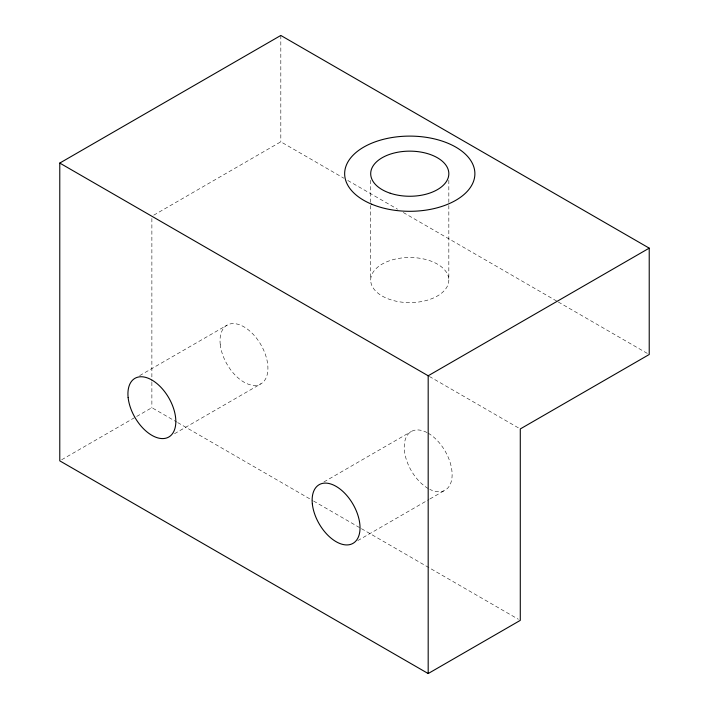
<?xml version="1.0" encoding="UTF-8"?>
<svg xmlns="http://www.w3.org/2000/svg" width="709" height="709" viewBox="0 0 709 709"><rect width="100%" height="100%" fill="white"/><g stroke="black" fill="none" stroke-linecap="round" stroke-linejoin="round"><path stroke-width="0.53" stroke-dasharray="3.54 2.66" d="M153.782 215.146L280.817 141.8L343.971 178.26M139.691 375.602L227.048 325.174M61.674 459.751L135.738 416.998M136.686 416.449L151.877 407.675L176.754 422.041M174.503 433.713L260.912 383.826M323.898 481.952L411.247 431.524M357.761 540.612L428.972 499.499M429.92 498.95L445.11 490.176M347.8 180.476L397.563 209.199M403.306 212.514L557.363 301.467M558.32 302.016L649.222 354.5M429.379 376.461L520.282 428.945M177.711 422.591L312.634 500.492M313.591 501.041L360.482 528.116M361.439 528.666L518.368 619.267M448.832 180.281L448.832 204.405M448.832 205.504L448.832 280.055A39.075 22.564 0 0 1 390.225 299.597A39.075 22.564 0 0 1 390.225 260.513A39.075 22.564 0 0 1 448.832 280.055M370.683 180.281L370.683 204.405M370.683 205.504L370.683 280.055M280.817 35.45L280.817 141.8M151.877 218.461L151.877 381.123M151.877 382.231L151.877 407.675M428.183 433.199A33.864 19.551 60 0 1 452.112 473.763A33.864 19.551 60 0 1 429.751 489.343M428.183 488.501A33.864 19.551 60 0 1 404.236 447.476A33.864 19.551 60 0 1 427.403 432.765M220.233 344.406A33.864 19.551 60 0 0 258.555 384.854A33.864 19.551 60 0 0 253.14 334.249A33.864 19.551 60 0 0 220.233 344.406"/><path stroke-width="1.06" d="M59.778 163.07L280.817 35.45L649.222 248.15L649.222 354.5L520.282 428.945L520.282 620.375L428.183 673.55L59.778 460.85L59.778 163.07L428.183 375.77L649.222 248.15M428.183 375.77L428.183 673.55M371.649 204.192A65.122 37.604 0 0 0 474.551 177.516A65.122 37.604 0 0 0 383.082 139.407A65.122 37.604 0 0 0 371.649 204.192M312.341 503.931A33.864 19.551 60 0 0 350.654 544.379A33.864 19.551 60 0 0 345.248 493.765A33.864 19.551 60 0 0 312.341 503.931M128.134 397.581A33.864 19.551 60 0 0 166.455 438.029A33.864 19.551 60 0 0 161.04 387.415A33.864 19.551 60 0 0 128.134 397.581M390.225 193.238A39.075 22.564 0 0 0 448.832 173.705A39.075 22.564 0 0 0 390.225 154.163A39.075 22.564 0 0 0 390.225 193.238"/></g></svg>
